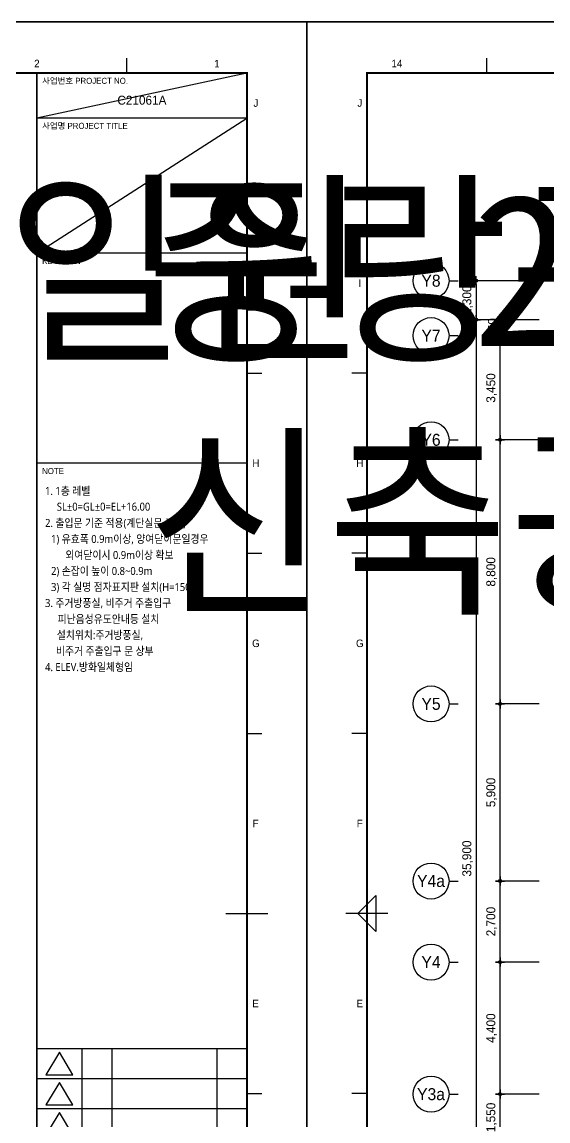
# Model space of a CAD drawing. Header units: millimetres. Extents: x 0 to 1390178, y 0 to 110113.
# Drawn here: x 494502 to 512036, y 22786 to 59400 of the extents above; entities that cross this region are included whole.
import ezdxf
from ezdxf.enums import TextEntityAlignment as Align
from ezdxf.xclip import XClip

# ---------------------------------------------------------------- set-up
doc = ezdxf.new("R2018")
doc.units = ezdxf.units.MM
doc.header["$LTSCALE"] = 100
doc.header["$XCLIPFRAME"] = 0
doc.layers.get('DEFPOINTS').update_dxf_attribs({"color": 145})
for name, color, linetype in [('AA-XXXX-DIMS', 7, 'Continuous'), ('AA-XXXX-NOTE', 3, 'Continuous'), ('DIM', 7, 'Continuous'), ('X - SHEET$0$AA-BORD-FORM', 7, 'Continuous'), ('X - SHEET$0$AA-BORD-TEXT', 3, 'Continuous')]:
    doc.layers.add(name, color=color, linetype=linetype)
doc.layers.add('X - SHEET$0$DEFPOINT', color=165, linetype='Continuous', plot=False)
doc.styles.add('HAUD0', font='malgun.ttf')
doc.styles.add('HAUD01', font='Dotum.ttf')
doc.styles.get("Standard").update_dxf_attribs({"font": 'Dotum.ttf'})
doc.styles.add('X - SHEET$0$HAUD01', font='Dotum.ttf')
doc.dimstyles.new('HAUD-100', dxfattribs={"dimscale": 100, "dimtxt": 3, "dimasz": 1, "dimexe": 0, "dimexo": 3, "dimgap": 1, "dimtad": 1, "dimdec": 0, "dimdsep": 46, "dimlunit": 6, "dimtxsty": 'HAUD01', "dimblk": 'DIMDOT', "dimcen": 2.5, "dimdle": 1.5, "dimclrd": 7, "dimclre": 7, "dimclrt": 3, "dimadec": 0, "dimazin": 0, "dimtfac": 1, "dimtdec": 0, "dimtix": 1, "dimtmove": 2, "dimatfit": 3, "dimfxl": 1, "dimtvp": 1, "dimtolj": 1, "dimtzin": 0, "dimarcsym": 0})

# ---------------------------------------------------------------- blocks, each defined once
blk = doc.blocks.new('X - SHEET$0$HAUDsheetV')
at = {"layer": 'X - SHEET$0$AA-BORD-FORM', "color": 2}
for p, q in [((61, 577), (61, 582)), ((781, 577), (781, 582)), ((751, 577), (751, 17)), ((21, 537), (16, 537)), ((821, 537), (826, 537)), ((21, 477), (16, 477)), ((821, 477), (826, 477)), ((21, 417), (16, 417)), ((821, 417), (826, 417)), ((21, 357), (16, 357)), ((821, 357), (826, 357)), ((28, 297), (14, 297)), ((814, 297), (828, 297)), ((21, 237), (16, 237)), ((821, 237), (826, 237))]:
    blk.add_line(p, q, dxfattribs=at)
at = {"layer": 'X - SHEET$0$AA-BORD-FORM', "color": 3}
for p, q in [((821, 562), (751, 562)), ((821, 517), (751, 517)), ((821, 447), (751, 447)), ((751, 252), (821, 252)), ((766, 252), (766, 242)), ((776, 252), (776, 242)), ((811, 252), (811, 242)), ((751, 242), (821, 242)), ((766, 242), (766, 232)), ((776, 242), (776, 232)), ((811, 242), (811, 232)), ((751, 232), (821, 232)), ((766, 232), (766, 222)), ((776, 232), (776, 222)), ((811, 232), (811, 222))]:
    blk.add_line(p, q, dxfattribs=at)
at = {"layer": 'X - SHEET$0$AA-BORD-FORM', "color": 1}
blk.add_lwpolyline([(1, 0), (841, 0), (841, 594), (1, 594)], close=True, dxfattribs=at)
at = {"layer": 'X - SHEET$0$AA-BORD-FORM', "color": 2, "const_width": 0.682}
blk.add_lwpolyline([(21, 17), (21, 577), (821, 577), (821, 17)], close=True, dxfattribs=at)
at = {"layer": 'X - SHEET$0$AA-BORD-FORM', "color": 2}
blk.add_lwpolyline([(24, 291), (18, 297), (24, 303)], close=True, dxfattribs=at)
at = {"layer": 'X - SHEET$0$AA-BORD-FORM', "color": 7}
for points in [[(763, 243.24), (758.5, 250.74), (754, 243.24)], [(763, 233.24), (758.5, 240.74), (754, 233.24)], [(763, 223.24), (758.5, 230.74), (754, 223.24)]]:
    blk.add_lwpolyline(points, close=True, dxfattribs=at)
at = {"layer": 'X - SHEET$0$AA-BORD-TEXT', "color": 7, "style": 'X - SHEET$0$HAUD01'}
for s, p in [('14', (31, 580.17)), ('2', (751, 580.16)), ('1', (811, 580.12)), ('J', (18.63, 567)), ('J', (824, 567)), ('I', (18.67, 507)), ('I', (824, 507)), ('H', (18.63, 447)), ('H', (824, 447)), ('G', (18.63, 387)), ('G', (824, 387)), ('F', (18.61, 327)), ('F', (823.89, 327)), ('E', (18.61, 267)), ('E', (823.89, 267))]:
    blk.add_text(s, height=2.5, dxfattribs=at).set_placement(p, align=Align.MIDDLE_CENTER)
at = {"layer": 'X - SHEET$0$AA-BORD-TEXT', "color": 3, "style": 'X - SHEET$0$HAUD01'}
for s, p in [('사업번호 PROJECT NO.', (752.75, 573.4)), ('사업명 PROJECT TITLE', (752.75, 558.4)), ('KEY PLAN', (752.75, 513.4)), ('NOTE', (752.75, 443.4))]:
    blk.add_text(s, height=2, rotation=360, dxfattribs=at).set_placement(p)
for tag, p in [('PJCode', (786, 567.94)), ('작성자', (786.11, 194.82)), ('검토자', (786.11, 181.82)), ('최종검토자', (786.11, 168.82)), ('승인자', (786.11, 155.82)), ('일자', (786.83, 144.02)), ('개정번호', (812, 65.92))]:
    blk.add_attdef(tag, text='', height=3, dxfattribs=at).set_placement(p, align=Align.MIDDLE_CENTER)
at = {"layer": 'X - SHEET$0$AA-BORD-TEXT', "color": 3, "lineweight": 30, "flags": 104}
blk.add_attdef('PJTitle', text='', height=4, dxfattribs=at).set_placement((787.25, 536.62), align=Align.MIDDLE_CENTER)
blk = doc.blocks.new('X - SHEET')
at = {"layer": 'X - SHEET$0$DEFPOINT'}
for p, q in [((82000, 57700), (75000, 56200)), ((75000, 51700), (82000, 56200))]:
    blk.add_line(p, q, dxfattribs=at)
ref = blk.add_blockref('X - SHEET$0$HAUDsheetV', (-100, 0), dxfattribs=dict(xscale=100, yscale=100, zscale=100))
ref.add_attrib('PJCode', 'C21061A', dxfattribs={"layer": 'X - SHEET$0$AA-BORD-TEXT', "color": 3, "height": 300, "style": 'X - SHEET$0$HAUD01'}).set_placement((78500, 56794), align=Align.MIDDLE_CENTER)
lines = blk.add_mtext('중랑구 상봉동 116-49번지 일원 2030 청년주택 \\P신축공사', dxfattribs={"layer": 'X - SHEET$0$AA-BORD-TEXT', "color": 3, "insert": (78625, 53662), "char_height": 5056.52, "attachment_point": 1})
ref.add_attrib('PJTitle', '', (78625, 53662), dxfattribs={"flags": 104}).embed_mtext(lines)
blk = doc.blocks.new('DIMDOT')
at = {"layer": 'AA-XXXX-DIMS'}
for p, q in [((-1.5, 0), (1.5, 0)), ((0, -1.5), (0, 1.5))]:
    blk.add_line(p, q, dxfattribs=at)
for radius in [0.5, 0.25]:
    blk.add_circle((0, 0), radius, dxfattribs=at)
blk = doc.blocks.new('*D349')
at = {"color": 7, "lineweight": -2, "transparency": 16777216}
for p, q in [((-55653, 31621), (-56953, 31621)), ((-56953, 28271), (-56953, 31521)), ((-55653, 28171), (-56953, 28171))]:
    blk.add_line(p, q, dxfattribs=at)
at = {"layer": 'DEFPOINTS', "color": 0, "transparency": 16777216}
for p in [(-56953, 31621), (-55353, 31621, 0), (-55353, 28171, 0)]:
    blk.add_point(p, dxfattribs=at)
at = {"color": 7, "lineweight": -2, "transparency": 16777216, "xscale": 100, "yscale": 100, "zscale": 100}
for p, rotation in [((-56953, 31621), 90), ((-56953, 28171), 270)]:
    blk.add_blockref('DIMDOT', p, dxfattribs=dict(at, rotation=rotation))
at = {"color": 3, "transparency": 16777216, "insert": (-57232, 29896), "char_height": 300, "attachment_point": 5, "rotation": 90, "style": 'HAUD01'}
blk.add_mtext('\\A1;3,450', dxfattribs=at)
blk = doc.blocks.new('*D350')
at = {"color": 7, "lineweight": -2, "transparency": 16777216}
for p, q in [((-55653, 32171), (-57753, 32171)), ((-57753, 32071), (-57753, -3629)), ((-55653, -3729), (-57753, -3729))]:
    blk.add_line(p, q, dxfattribs=at)
at = {"layer": 'DEFPOINTS', "color": 0, "transparency": 16777216}
for p in [(-55353, 32171, 0), (-57753, -3729), (-55353, -3729, 0)]:
    blk.add_point(p, dxfattribs=at)
at = {"color": 7, "lineweight": -2, "transparency": 16777216, "xscale": 100, "yscale": 100, "zscale": 100}
for p, rotation in [((-57753, 32171), 90), ((-57753, -3729), 270)]:
    blk.add_blockref('DIMDOT', p, dxfattribs=dict(at, rotation=rotation))
at = {"color": 3, "transparency": 16777216, "insert": (-58032, 14221), "char_height": 300, "attachment_point": 5, "rotation": 90, "style": 'HAUD01'}
blk.add_mtext('\\A1;35,900', dxfattribs=at)
blk = doc.blocks.new('*D351')
at = {"color": 7, "lineweight": -2, "transparency": 16777216}
for p, q in [((-56953, 32271), (-56953, 32371)), ((-55653, 32171), (-56953, 32171)), ((-56953, 31621), (-56953, 32171)), ((-55653, 31621), (-56953, 31621)), ((-56953, 31521), (-56953, 31421))]:
    blk.add_line(p, q, dxfattribs=at)
at = {"layer": 'DEFPOINTS', "color": 0, "transparency": 16777216}
for p in [(-56953, 32171), (-55353, 32171, 0), (-55353, 31621, 0)]:
    blk.add_point(p, dxfattribs=at)
at = {"color": 7, "lineweight": -2, "transparency": 16777216, "xscale": 100, "yscale": 100, "zscale": 100}
for p, rotation in [((-56953, 32171), 270), ((-56953, 31621), 90)]:
    blk.add_blockref('DIMDOT', p, dxfattribs=dict(at, rotation=rotation))
at = {"color": 3, "transparency": 16777216, "insert": (-57203, 31896), "char_height": 300, "attachment_point": 5, "rotation": 90, "style": 'HAUD01'}
blk.add_mtext('\\A1;550', dxfattribs=at)
blk = doc.blocks.new('*D352')
at = {"color": 7, "lineweight": -2, "transparency": 16777216}
for p, q in [((-55653, 28171), (-56953, 28171)), ((-56953, 19471), (-56953, 28071)), ((-55653, 19371), (-56953, 19371))]:
    blk.add_line(p, q, dxfattribs=at)
at = {"layer": 'DEFPOINTS', "color": 0, "transparency": 16777216}
for p in [(-56953, 28171), (-55353, 28171, 0), (-55353, 19371, 0)]:
    blk.add_point(p, dxfattribs=at)
at = {"color": 7, "lineweight": -2, "transparency": 16777216, "xscale": 100, "yscale": 100, "zscale": 100}
for p, rotation in [((-56953, 28171), 90), ((-56953, 19371), 270)]:
    blk.add_blockref('DIMDOT', p, dxfattribs=dict(at, rotation=rotation))
at = {"color": 3, "transparency": 16777216, "insert": (-57232, 23771), "char_height": 300, "attachment_point": 5, "rotation": 90, "style": 'HAUD01'}
blk.add_mtext('\\A1;8,800', dxfattribs=at)
blk = doc.blocks.new('*D353')
at = {"color": 7, "lineweight": -2, "transparency": 16777216}
for p, q in [((-55653, 6371), (-56953, 6371)), ((-56953, 4921), (-56953, 6271)), ((-55653, 4821), (-56953, 4821))]:
    blk.add_line(p, q, dxfattribs=at)
at = {"layer": 'DEFPOINTS', "color": 0, "transparency": 16777216}
for p in [(-56953, 6371), (-55353, 6371, 0), (-55353, 4821, 0)]:
    blk.add_point(p, dxfattribs=at)
at = {"color": 7, "lineweight": -2, "transparency": 16777216, "xscale": 100, "yscale": 100, "zscale": 100}
for p, rotation in [((-56953, 6371), 90), ((-56953, 4821), 270)]:
    blk.add_blockref('DIMDOT', p, dxfattribs=dict(at, rotation=rotation))
at = {"color": 3, "transparency": 16777216, "insert": (-57232, 5596), "char_height": 300, "attachment_point": 5, "rotation": 90, "style": 'HAUD01'}
blk.add_mtext('\\A1;1,550', dxfattribs=at)
blk = doc.blocks.new('*D356')
at = {"color": 7, "lineweight": -2, "transparency": 16777216}
for p, q in [((-55653, 19371), (-56953, 19371)), ((-56953, 13571), (-56953, 19271)), ((-55653, 13471), (-56953, 13471))]:
    blk.add_line(p, q, dxfattribs=at)
at = {"layer": 'DEFPOINTS', "color": 0, "transparency": 16777216}
for p in [(-56953, 19371), (-55353, 19371, 0), (-55353, 13471, 0)]:
    blk.add_point(p, dxfattribs=at)
at = {"color": 7, "lineweight": -2, "transparency": 16777216, "xscale": 100, "yscale": 100, "zscale": 100}
for p, rotation in [((-56953, 19371), 90), ((-56953, 13471), 270)]:
    blk.add_blockref('DIMDOT', p, dxfattribs=dict(at, rotation=rotation))
at = {"color": 3, "transparency": 16777216, "insert": (-57232, 16421), "char_height": 300, "attachment_point": 5, "rotation": 90, "style": 'HAUD01'}
blk.add_mtext('\\A1;5,900', dxfattribs=at)
blk = doc.blocks.new('*D357')
at = {"color": 7, "lineweight": -2, "transparency": 16777216}
for p, q in [((-55653, 10771), (-56953, 10771)), ((-56953, 6471), (-56953, 10671)), ((-55653, 6371), (-56953, 6371))]:
    blk.add_line(p, q, dxfattribs=at)
at = {"layer": 'DEFPOINTS', "color": 0, "transparency": 16777216}
for p in [(-56953, 10771), (-55353, 10771, 0), (-55353, 6371, 0)]:
    blk.add_point(p, dxfattribs=at)
at = {"color": 7, "lineweight": -2, "transparency": 16777216, "xscale": 100, "yscale": 100, "zscale": 100}
for p, rotation in [((-56953, 10771), 90), ((-56953, 6371), 270)]:
    blk.add_blockref('DIMDOT', p, dxfattribs=dict(at, rotation=rotation))
at = {"color": 3, "transparency": 16777216, "insert": (-57232, 8571), "char_height": 300, "attachment_point": 5, "rotation": 90, "style": 'HAUD01'}
blk.add_mtext('\\A1;4,400', dxfattribs=at)
blk = doc.blocks.new('*D358')
at = {"color": 7, "lineweight": -2, "transparency": 16777216}
for p, q in [((-55653, 13471), (-56953, 13471)), ((-56953, 10871), (-56953, 13371)), ((-55653, 10771), (-56953, 10771))]:
    blk.add_line(p, q, dxfattribs=at)
at = {"layer": 'DEFPOINTS', "color": 0, "transparency": 16777216}
for p in [(-56953, 13471), (-55353, 13471, 0), (-55353, 10771, 0)]:
    blk.add_point(p, dxfattribs=at)
at = {"color": 7, "lineweight": -2, "transparency": 16777216, "xscale": 100, "yscale": 100, "zscale": 100}
for p, rotation in [((-56953, 13471), 90), ((-56953, 10771), 270)]:
    blk.add_blockref('DIMDOT', p, dxfattribs=dict(at, rotation=rotation))
at = {"color": 3, "transparency": 16777216, "insert": (-57232, 12121), "char_height": 300, "attachment_point": 5, "rotation": 90, "style": 'HAUD01'}
blk.add_mtext('\\A1;2,700', dxfattribs=at)
blk = doc.blocks.new('*D380')
at = {"color": 7, "lineweight": -2, "transparency": 16777216}
for p, q in [((-55653, 33471), (-57753, 33471)), ((-57753, 33371), (-57753, 32271)), ((-55653, 32171), (-57753, 32171))]:
    blk.add_line(p, q, dxfattribs=at)
at = {"layer": 'DEFPOINTS', "color": 0, "transparency": 16777216}
for p in [(-55353, 33471, 0), (-57753, 32171), (-55353, 32171, 0)]:
    blk.add_point(p, dxfattribs=at)
at = {"color": 7, "lineweight": -2, "transparency": 16777216, "xscale": 100, "yscale": 100, "zscale": 100}
for p, rotation in [((-57753, 33471), 90), ((-57753, 32171), 270)]:
    blk.add_blockref('DIMDOT', p, dxfattribs=dict(at, rotation=rotation))
at = {"color": 3, "transparency": 16777216, "insert": (-58032, 32821), "char_height": 300, "attachment_point": 5, "rotation": 90, "style": 'HAUD01'}
blk.add_mtext('\\A1;1,300', dxfattribs=at)
blk = doc.blocks.new('X - 평면도$0$A$C9949ff83')
at = {"layer": 'DEFPOINTS'}
for points in [[(0, 59400), (84000, 59400), (84000, 0), (0, 0)], [(2000, 1700), (75000, 1700), (75000, 57700), (2000, 57700)]]:
    blk.add_lwpolyline(points, close=True, dxfattribs=at)
blk = doc.blocks.new('X - 평면도', base_point=(-475.4, -286.7))
for p in [(649249.9, 15892.4), (775249.9, 15892.4)]:
    blk.add_blockref('X - 평면도$0$A$C9949ff83', p)
blk = doc.blocks.new('지상부 치수 1')
at = {"layer": 'DIM'}
for p, q in [((-58653, 33470.9, 0), (-58353, 33470.9, 0)), ((-58653, 31640.9), (-58353, 31640.9)), ((-58653, 28170.9), (-58353, 28170.9)), ((-58653, 19370.9), (-58353, 19370.9)), ((-58653, 13470.9), (-58353, 13470.9)), ((-58653, 10770.9), (-58353, 10770.9)), ((-58653, 6370.9), (-58353, 6370.9))]:
    blk.add_line(p, q, dxfattribs=at)
for centre in [(-59253, 33470.9, 0), (-59253, 31640.9), (-59253, 28170.9), (-59253, 19370.9), (-59253, 13470.9), (-59253, 10770.9), (-59253, 6370.9)]:
    blk.add_circle(centre, 600, dxfattribs=at)
at = {"layer": 'DIM', "style": 'HAUD01'}
for s, p in [('Y8', (-59253, 33470.9, 0)), ('Y7', (-59253, 31640.9)), ('Y6', (-59253, 28170.9)), ('Y5', (-59253, 19370.9)), ('Y4a', (-59253, 13470.9)), ('Y4', (-59253, 10770.9)), ('Y3a', (-59253, 6370.9))]:
    blk.add_text(s, height=400, dxfattribs=at).set_placement(p, align=Align.MIDDLE)
for base, p1, p2, angle, picture, middle in [((-57753, 32170.9, 0), (-55353, 33470.9), (-55353, 32170.9), 90, '*D380', (-58032.1, 32820.9, 0)), ((-57753, -3729.1, 0), (-55353, 32170.9), (-55353, -3729.1), 90, '*D350', (-58032.1, 14220.9, 0)), ((-56953, 32170.9, 0), (-55353, 31620.9), (-55353, 32170.9), 270, '*D351', (-57203.2, 31895.9, 0)), ((-56953, 31620.9, 0), (-55353, 28170.9), (-55353, 31620.9), 270, '*D349', (-57232.1, 29895.9, 0)), ((-56953, 28170.9, 0), (-55353, 19370.9), (-55353, 28170.9), 270, '*D352', (-57232.1, 23770.9, 0)), ((-56953, 19370.9, 0), (-55353, 13470.9), (-55353, 19370.9), 270, '*D356', (-57232.1, 16420.9, 0)), ((-56953, 13470.9, 0), (-55353, 10770.9), (-55353, 13470.9), 270, '*D358', (-57232.1, 12120.9, 0)), ((-56953, 10770.9, 0), (-55353, 6370.9), (-55353, 10770.9), 270, '*D357', (-57232.1, 8570.9, 0)), ((-56953, 6370.9, 0), (-55353, 4820.9), (-55353, 6370.9), 270, '*D353', (-57232.1, 5595.9, 0))]:
    dim = blk.add_linear_dim(base=base, p1=p1, p2=p2, angle=angle, dimstyle='HAUD-100')
    dim.commit()
    dim.dimension.update_dxf_attribs({"geometry": picture, "text_midpoint": middle})

msp = doc.modelspace()

# ---------------------------------------------------------------- block references
ref = msp.add_blockref('X - 평면도', (-229725.3, -16179.1))
XClip(ref).set_block_clipping_path([(649249.9173510048, 15892.4063044181), (733249.9173510048, 75292.406304418)])

# ---------------------------------------------------------------- next in the draw order: block references
ref = msp.add_blockref('X - 평면도', (-271725.3, -16179.1))
XClip(ref).set_block_clipping_path([(775249.9173510048, 15892.4063044167), (859249.9173510048, 75292.4063044167)])

# ---------------------------------------------------------------- next in the draw order: texts
at = {"layer": 'AA-XXXX-NOTE', "color": 2, "style": 'HAUD0', "width": 0.9}
for s, height, p in [('1. 1층 레벨', 266.67, (495272.3, 43776.4)), ('SL±0=GL±0=EL+16.00', 266.667, (495664.4, 43252.2))]:
    msp.add_text(s, height=height, dxfattribs=at).set_placement(p, align=Align.MIDDLE_LEFT)
at = {"layer": 'AA-XXXX-NOTE', "style": 'HAUD0', "width": 0.9}
for s, p in [('2. 출입문 기준 적용(계단실문 포함)', (495272.3, 42709.7)), ('1) 유효폭 0.9m이상, 양여닫이문일경우', (495472.3, 42176.4)), ('외여닫이시 0.9m이상 확보', (495947.4, 41643.1)), ('2) 손잡이 높이 0.8~0.9m', (495472.3, 41109.7)), ('3) 각 실명 점자표지판 설치(H=1500)', (495472.3, 40576.4)), ('3. 주거방풍실, 비주거 주출입구', (495272.3, 40043.1)), ('피난음성유도안내등 설치', (495689.2, 39509.7)), ('설치위치:주거방풍실,', (495662.1, 38976.4)), ('비주거 주출입구 문 상부', (495635.1, 38443.1)), ('4. ELEV.방화일체형임', (495272.3, 37909.7))]:
    msp.add_text(s, height=266.667, dxfattribs=at).set_placement(p, align=Align.MIDDLE_LEFT)

# ---------------------------------------------------------------- next in the draw order: block references
for name, p in [('X - SHEET', (336000, 0)), ('X - SHEET', (420000, 0)), ('X - SHEET', (504000, 0)), ('지상부 치수 1', (567389.3, 17309.8))]:
    msp.add_blockref(name, p)

doc.saveas('drawing.dxf')
